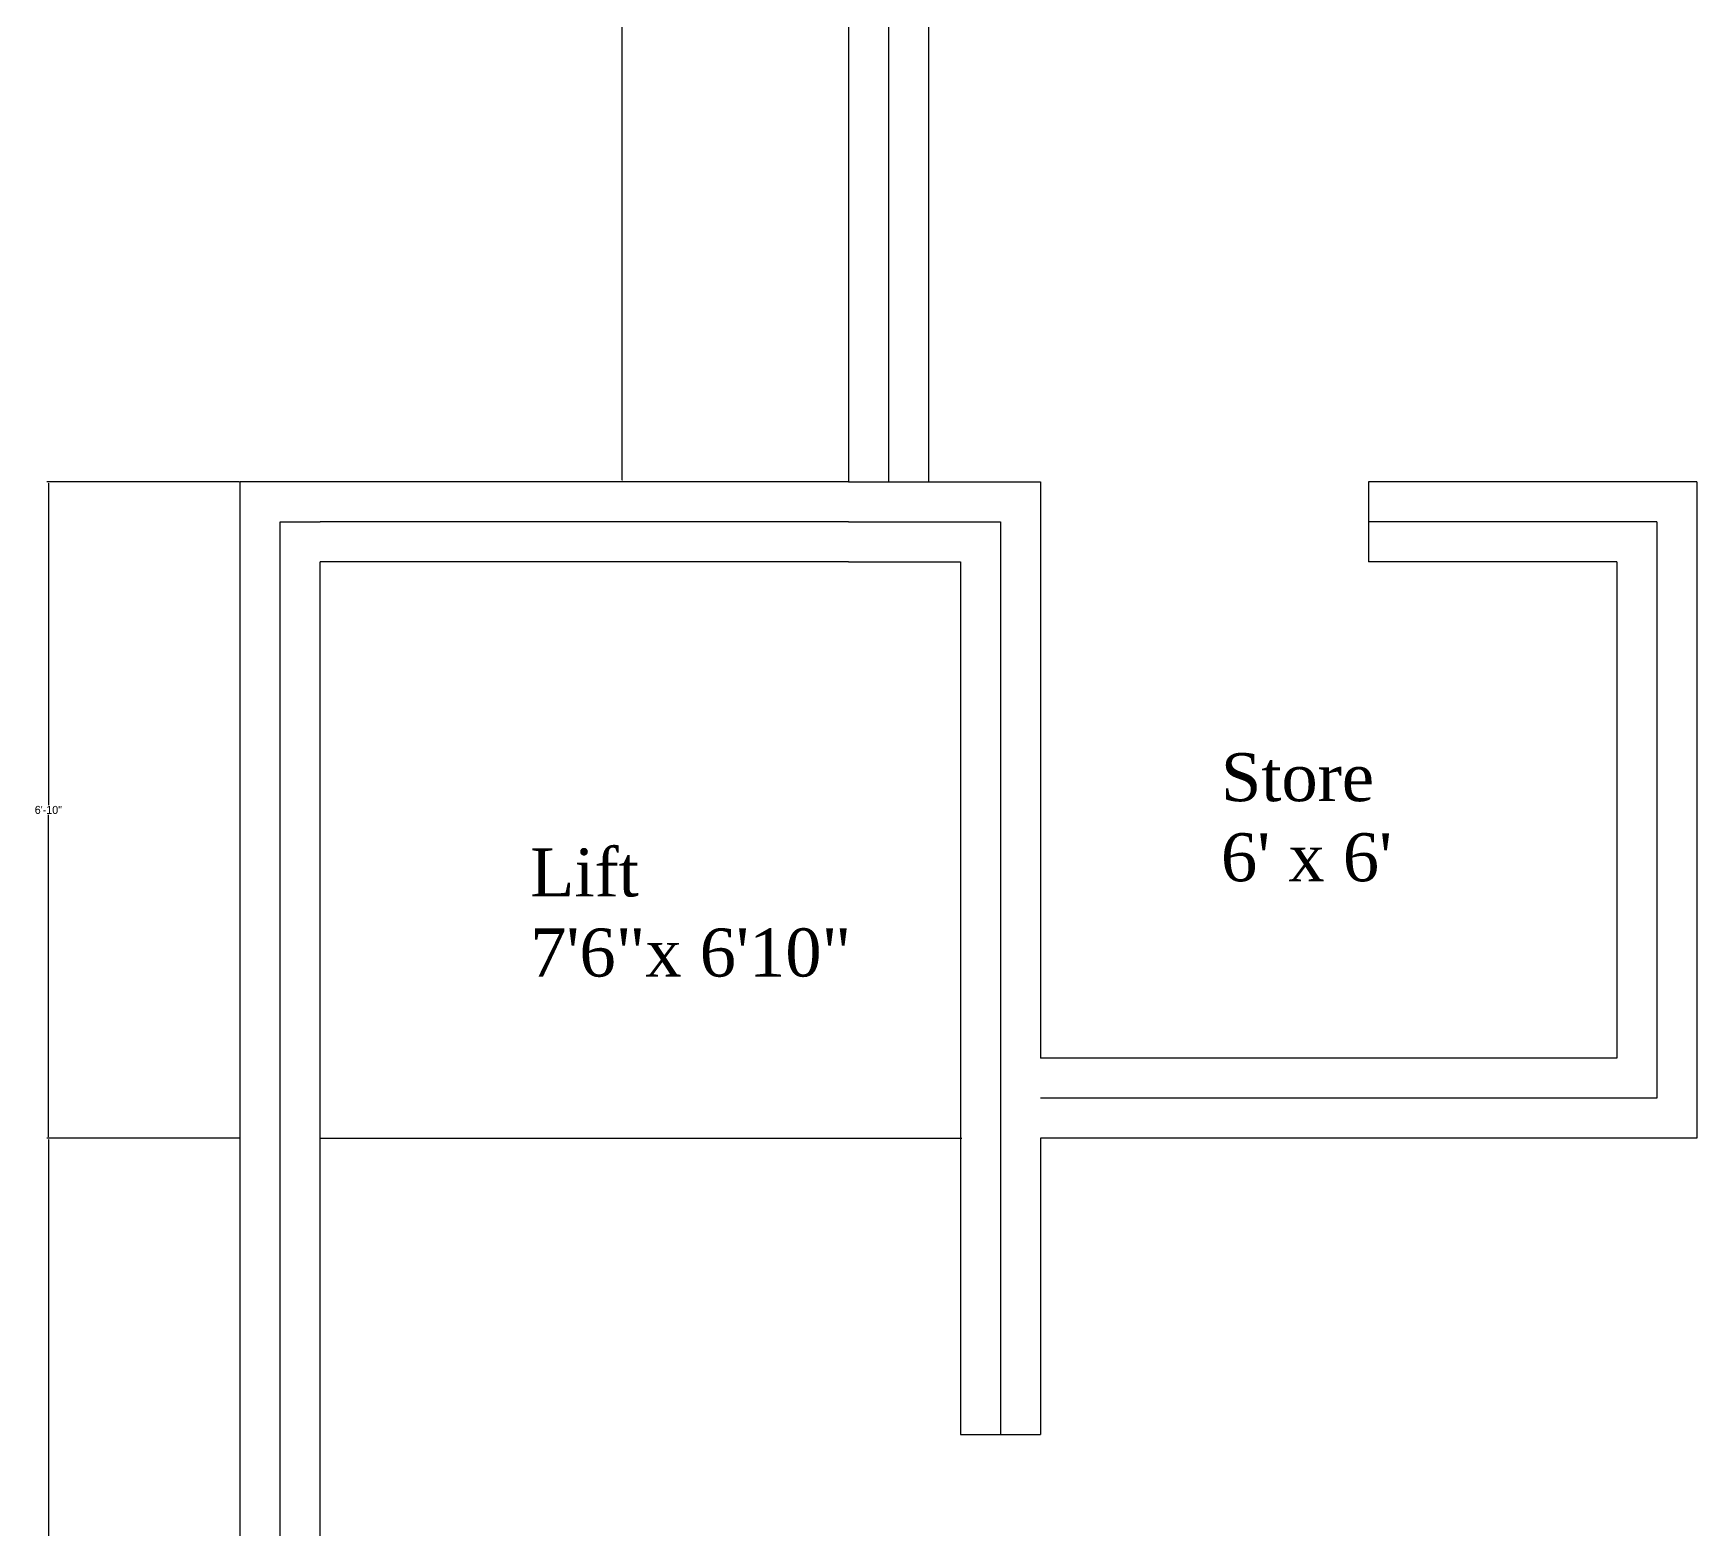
# Model space of a CAD drawing. Header units: inches. Extents: x -23324 to -22327, y 9655 to 10453.
# Drawn here: x -22878 to -22670.1, y 10053.8 to 10240.7 of the extents above; entities that cross this region are included whole.
import ezdxf

# ---------------------------------------------------------------- set-up
doc = ezdxf.new("R2010")
doc.units = ezdxf.units.IN
doc.header["$MEASUREMENT"] = 0
doc.dimstyles.get("Standard").update_dxf_attribs({"dimtxt": 1, "dimasz": 0.18, "dimexe": 0.18, "dimexo": 0.0625, "dimgap": 0.09, "dimtad": 0, "dimtih": 1, "dimtoh": 1, "dimdec": 0, "dimzin": 2, "dimdsep": 46, "dimlunit": 4, "dimtxsty": 'Standard', "dimcen": 0.09, "dimclrt": 5, "dimadec": 0, "dimazin": 0, "dimtfac": 1, "dimtdec": 0, "dimtofl": 0, "dimtmove": 0, "dimatfit": 3, "dimfxl": 1, "dimtolj": 1, "dimtzin": 0, "dimarcsym": 0})

# ---------------------------------------------------------------- blocks, each defined once
blk = doc.blocks.new('*D13')
at = {"color": 0, "lineweight": -2}
for p, q in [((-22776.21, 10429.72), (-22804.59, 10429.72)), ((-22804.41, 10429.54), (-22804.41, 10307.81)), ((-22804.41, 10184.9), (-22804.41, 10306.63)), ((-22776.21, 10184.72), (-22804.59, 10184.72))]:
    blk.add_line(p, q, dxfattribs=at)
at = {"color": 0}
for points in [[(-22804.44, 10429.54), (-22804.38, 10429.54), (-22804.41, 10429.72)], [(-22804.44, 10184.9), (-22804.38, 10184.9), (-22804.41, 10184.72)]]:
    blk.add_solid(points, dxfattribs=at)
at = {"layer": 'Defpoints', "color": 0}
for p in [(-22776.14, 10429.72), (-22804.41, 10184.72), (-22776.14, 10184.72)]:
    blk.add_point(p, dxfattribs=at)
at = {"color": 5, "insert": (-22804.41, 10307.22), "char_height": 1, "attachment_point": 5}
blk.add_mtext('\\A1;20\'-5"', dxfattribs=at)
blk = doc.blocks.new('*D14')
at = {"color": 0, "lineweight": -2}
for p, q in [((-22852.21, 10184.72), (-22876.27, 10184.72)), ((-22876.09, 10184.54), (-22876.09, 10144.31)), ((-22876.09, 10102.9), (-22876.09, 10143.13)), ((-22852.21, 10102.72), (-22876.27, 10102.72))]:
    blk.add_line(p, q, dxfattribs=at)
at = {"color": 0}
for points in [[(-22876.12, 10184.54), (-22876.06, 10184.54), (-22876.09, 10184.72)], [(-22876.12, 10102.9), (-22876.06, 10102.9), (-22876.09, 10102.72)]]:
    blk.add_solid(points, dxfattribs=at)
at = {"layer": 'Defpoints', "color": 0}
for p in [(-22876.09, 10184.72), (-22852.14, 10184.72), (-22852.14, 10102.72)]:
    blk.add_point(p, dxfattribs=at)
at = {"color": 5, "insert": (-22876.09, 10143.72), "char_height": 1, "attachment_point": 5}
blk.add_mtext('\\A1;6\'-10"', dxfattribs=at)
blk = doc.blocks.new('*D15')
at = {"color": 0, "lineweight": -2}
for p, q in [((-22852.21, 10102.72), (-22876.27, 10102.72)), ((-22876.09, 10102.54), (-22876.09, 10045.31)), ((-22876.09, 9986.9), (-22876.09, 10044.13)), ((-22852.21, 9986.72), (-22876.27, 9986.72))]:
    blk.add_line(p, q, dxfattribs=at)
at = {"color": 0}
for points in [[(-22876.12, 10102.54), (-22876.06, 10102.54), (-22876.09, 10102.72)], [(-22876.12, 9986.9), (-22876.06, 9986.9), (-22876.09, 9986.72)]]:
    blk.add_solid(points, dxfattribs=at)
at = {"layer": 'Defpoints', "color": 0}
for p in [(-22852.14, 10102.72), (-22876.09, 9986.72), (-22852.14, 9986.72)]:
    blk.add_point(p, dxfattribs=at)
at = {"color": 5, "insert": (-22876.09, 10044.72), "char_height": 1, "attachment_point": 5}
blk.add_mtext('\\A1;9\'-8"', dxfattribs=at)

msp = doc.modelspace()

# ---------------------------------------------------------------- linework, layer by layer
for p, q in [((-22776.14, 10429.72), (-22776.14, 10184.72)), ((-22766.14, 10419.72), (-22766.14, 10184.72)), ((-22852.14, 10102.72), (-22852.14, 10184.72)), ((-22776.14, 10184.72), (-22852.14, 10184.72)), ((-22776.14, 10184.72), (-22752.14, 10184.72)), ((-22752.14, 10184.72), (-22752.14, 10112.72)), ((-22752.14, 10184.72), (-22752.14, 10112.72)), ((-22670.14, 10184.72), (-22711.14, 10184.72)), ((-22711.14, 10184.72), (-22711.14, 10174.72)), ((-22670.14, 10184.72), (-22670.14, 10102.72)), ((-22776.14, 10179.72), (-22842.14, 10179.72)), ((-22776.14, 10174.72), (-22842.14, 10174.72)), ((-22842.14, 10102.72), (-22842.14, 10174.72)), ((-22776.14, 10174.72), (-22762.14, 10174.72)), ((-22762.14, 10174.72), (-22762.14, 10065.72)), ((-22680.14, 10174.72), (-22711.14, 10174.72)), ((-22680.14, 10174.72), (-22680.14, 10112.72)), ((-22680.14, 10112.72), (-22752.14, 10112.72)), ((-22852.14, 9986.72), (-22852.14, 10102.72)), ((-22842.14, 9986.72), (-22842.14, 10102.72)), ((-22842.14, 10102.72), (-22761.95, 10102.72)), ((-22670.14, 10102.72), (-22752.14, 10102.72)), ((-22752.14, 10102.72), (-22752.14, 10065.72)), ((-22752.14, 10102.72), (-22752.14, 10065.72)), ((-22762.14, 10065.72), (-22752.14, 10065.72))]:
    msp.add_line(p, q)
at = {"color": 1}
for p, q in [((-22771.14, 10424.72), (-22771.14, 10184.72)), ((-22847.14, 10102.72), (-22847.14, 10179.72)), ((-22847.14, 10179.72), (-22842.14, 10179.72)), ((-22776.14, 10179.72), (-22842.14, 10179.72)), ((-22776.14, 10179.72), (-22757.14, 10179.72)), ((-22757.14, 10179.72), (-22757.14, 10065.72)), ((-22675.14, 10179.72), (-22711.14, 10179.72)), ((-22675.14, 10179.72), (-22675.14, 10107.72)), ((-22675.14, 10107.72), (-22752.14, 10107.72)), ((-22847.14, 9986.72), (-22847.14, 10102.72))]:
    msp.add_line(p, q, dxfattribs=at)

# ---------------------------------------------------------------- texts
at = {"char_height": 6, "attachment_point": 1}
for s, insert in [("{\\fTimes New Roman|b0|i0|c0|p18;Store\\P6' x 6'}", (-22729.59, 10150.82)), ('{\\fTimes New Roman|b0|i0|c0|p18;Lift\\P7\'6"x 6\'10"}', (-22815.9, 10138.92))]:
    msp.add_mtext(s, dxfattribs=dict(at, insert=insert))

# ---------------------------------------------------------------- dimensions: what is measured, and where the dimension line sits
for base, p1, p2, picture, middle in [((-22804.41, 10184.72), (-22776.14, 10429.72), (-22776.14, 10184.72), '*D13', (-22804.41, 10307.22)), ((-22876.09, 10184.72), (-22852.14, 10102.72), (-22852.14, 10184.72), '*D14', (-22876.09, 10143.72)), ((-22876.09, 9986.72), (-22852.14, 10102.72), (-22852.14, 9986.72), '*D15', (-22876.09, 10044.72))]:
    dim = msp.add_linear_dim(base=base, p1=p1, p2=p2, angle=90, dimstyle='Standard')
    dim.commit()
    dim.dimension.update_dxf_attribs({"geometry": picture, "text_midpoint": middle})

doc.saveas('drawing.dxf')
